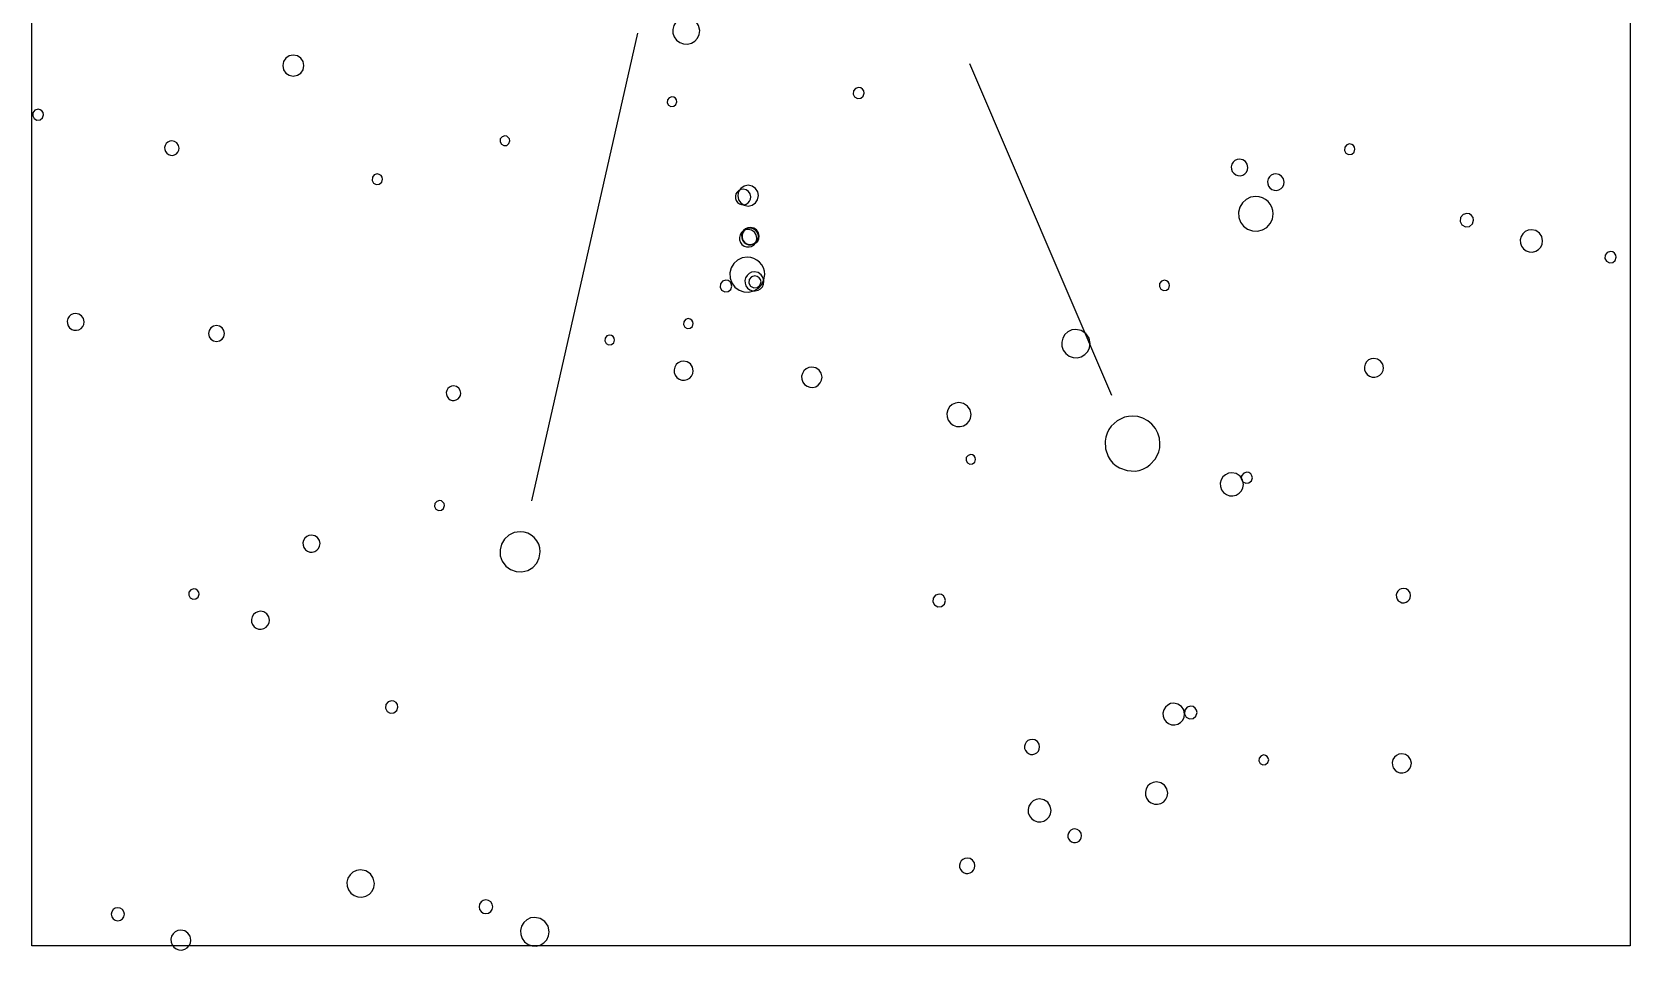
# Model space of a CAD drawing. Header units: millimetres. Extents: x 0 to 400, y 1366 to 2117.
# Drawn here: x 0 to 400, y 1365.5 to 1595.4 of the extents above; entities that cross this region are included whole.
import ezdxf

# ---------------------------------------------------------------- set-up
doc = ezdxf.new("R2010")
doc.units = ezdxf.units.MM
doc.layers.get('0').update_dxf_attribs({"linetype": 'CONTINUOUS'})

msp = doc.modelspace()

# ---------------------------------------------------------------- linework, layer by layer
at = {"color": 7}
for points in [[(0, 2116.664), (400.049496, 2116.664), (400.049496, 1366.571195), (0, 1366.571195)], [(163.769489, 1599.10786), (162.77748, 1598.959314), (161.889925, 1598.5377), (161.160752, 1597.879051), (160.643889, 1597.0194), (160.401502, 1596.046058), (160.45137, 1595.064719), (160.780839, 1594.138997), (161.377258, 1593.332503), (162.183752, 1592.736085), (163.109474, 1592.406615), (164.090813, 1592.356747), (165.064155, 1592.599134), (165.923806, 1593.115997), (166.582455, 1593.84517), (167.004069, 1594.732725), (167.152614, 1595.724734), (166.895089, 1597.0194), (166.16172, 1598.116965), (165.064155, 1598.850334), (163.769489, 1599.10786)], [(65.427652, 1589.611674), (64.399976, 1589.404195), (63.560765, 1588.838384), (62.994954, 1587.999173), (62.787475, 1586.971497), (62.994954, 1585.943822), (63.560765, 1585.104611), (64.399976, 1584.538799), (65.427652, 1584.331321), (66.455328, 1584.538799), (67.294538, 1585.104611), (67.86035, 1585.943822), (68.067828, 1586.971497), (67.866857, 1587.981849), (67.294538, 1588.838384), (66.438003, 1589.410702), (65.427652, 1589.611674)], [(206.925031, 1581.5006), (206.147972, 1581.264882), (205.632829, 1580.637179), (205.553237, 1579.829064), (205.936022, 1579.112923), (206.652164, 1578.730137), (207.460278, 1578.809729), (208.087982, 1579.324872), (208.3237, 1580.101931), (208.217233, 1580.637179), (207.914039, 1581.09094), (207.460278, 1581.394133), (206.925031, 1581.5006)], [(160.201991, 1579.13091), (159.528122, 1578.926494), (159.081388, 1578.382147), (159.012365, 1577.681347), (159.344318, 1577.060306), (159.96536, 1576.728352), (160.66616, 1576.797375), (161.210507, 1577.244109), (161.414923, 1577.917978), (161.322594, 1578.382147), (161.059663, 1578.775651), (160.66616, 1579.038581), (160.201991, 1579.13091)], [(1.520036, 1576.026067), (0.75927, 1575.795291), (0.254929, 1575.180749), (0.177005, 1574.389579), (0.551765, 1573.688453), (1.252891, 1573.313694), (2.044061, 1573.391617), (2.658603, 1573.895959), (2.889378, 1574.656725), (2.781769, 1575.189734), (2.488307, 1575.624996), (2.053046, 1575.918457), (1.520036, 1576.026067)], [(118.376369, 1569.367919), (117.691638, 1569.160208), (117.237703, 1568.607086), (117.167568, 1567.89499), (117.504872, 1567.263938), (118.135924, 1566.926634), (118.84802, 1566.996769), (119.401142, 1567.450704), (119.608853, 1568.135435), (119.515035, 1568.607086), (119.247867, 1569.006933), (118.84802, 1569.274101), (118.376369, 1569.367919)], [(35.016419, 1568.123489), (34.48304, 1568.043619), (34.005824, 1567.816928), (33.613766, 1567.462789), (33.335861, 1567.000576), (33.205536, 1566.477234), (33.232349, 1565.949593), (33.409496, 1565.451855), (33.730176, 1565.018224), (34.163807, 1564.697544), (34.661545, 1564.520397), (35.189186, 1564.493584), (35.712528, 1564.623909), (36.174741, 1564.901814), (36.52888, 1565.293872), (36.755571, 1565.771088), (36.835441, 1566.304467), (36.696976, 1567.000576), (36.302661, 1567.590709), (35.712528, 1567.985024), (35.016419, 1568.123489)], [(329.857519, 1567.343868), (329.113047, 1567.118034), (328.619506, 1566.516654), (328.543252, 1565.742428), (328.909985, 1565.056318), (329.596095, 1564.689585), (330.370321, 1564.76584), (330.971701, 1565.25938), (331.197535, 1566.003852), (331.095532, 1566.516654), (330.805053, 1566.951386), (330.370321, 1567.241865), (329.857519, 1567.343868)], [(302.298568, 1563.534397), (301.690662, 1563.443368), (301.146766, 1563.185002), (300.699927, 1562.78138), (300.383191, 1562.254583), (300.234656, 1561.658116), (300.265215, 1561.056749), (300.467115, 1560.489464), (300.832602, 1559.995243), (301.326824, 1559.629755), (301.894109, 1559.427855), (302.495476, 1559.397296), (303.091943, 1559.545832), (303.618739, 1559.862567), (304.022361, 1560.309406), (304.280728, 1560.853303), (304.371757, 1561.461208), (304.213945, 1562.254583), (303.764534, 1562.927174), (303.091943, 1563.376585), (302.298568, 1563.534397)], [(86.438898, 1559.831658), (85.699857, 1559.607472), (85.209917, 1559.010479), (85.134219, 1558.241901), (85.498277, 1557.560796), (86.179381, 1557.196738), (86.947959, 1557.272437), (87.544952, 1557.762376), (87.769138, 1558.501418), (87.667879, 1559.010479), (87.37952, 1559.44204), (86.947959, 1559.730399), (86.438898, 1559.831658)], [(179.275812, 1556.99816), (178.267162, 1556.794523), (177.443488, 1556.239186), (176.888151, 1555.415512), (176.684514, 1554.406862), (176.888151, 1553.398212), (177.443488, 1552.574538), (178.267162, 1552.019201), (179.275812, 1551.815564), (180.284462, 1552.019201), (181.108137, 1552.574538), (181.663473, 1553.398212), (181.86711, 1554.406862), (181.669859, 1555.398509), (181.108137, 1556.239186), (180.267459, 1556.800909), (179.275812, 1556.99816)], [(311.378189, 1559.851978), (310.773149, 1559.761378), (310.231818, 1559.50423), (309.787085, 1559.102511), (309.471843, 1558.578199), (309.324008, 1557.984544), (309.354423, 1557.386013), (309.555371, 1556.821402), (309.919135, 1556.329511), (310.411026, 1555.965747), (310.975637, 1555.764799), (311.574168, 1555.734384), (312.167823, 1555.882219), (312.692135, 1556.197461), (313.093854, 1556.642194), (313.351002, 1557.183525), (313.441602, 1557.788564), (313.284534, 1558.578199), (312.837242, 1559.247618), (312.167823, 1559.69491), (311.378189, 1559.851978)], [(178.020653, 1556.026067), (177.450011, 1555.940618), (176.939455, 1555.698089), (176.520006, 1555.319208), (176.222686, 1554.824704), (176.083256, 1554.264799), (176.111942, 1553.700295), (176.301465, 1553.167783), (176.644549, 1552.703857), (177.108475, 1552.360774), (177.640987, 1552.17125), (178.205491, 1552.142564), (178.765395, 1552.281994), (179.2599, 1552.579314), (179.638781, 1552.998763), (179.881309, 1553.509319), (179.966759, 1554.079961), (179.81862, 1554.824704), (179.396757, 1555.456066), (178.765395, 1555.877928), (178.020653, 1556.026067)], [(306.353122, 1554.178176), (305.077336, 1553.987137), (303.935884, 1553.444915), (302.998121, 1552.59785), (302.333401, 1551.492285), (302.021676, 1550.240504), (302.085809, 1548.978441), (302.509529, 1547.787903), (303.276561, 1546.750701), (304.313763, 1545.983669), (305.504301, 1545.559949), (306.766365, 1545.495816), (308.018145, 1545.807541), (309.12371, 1546.472261), (309.970775, 1547.410023), (310.512997, 1548.551476), (310.704036, 1549.827262), (310.619662, 1550.680047), (310.372843, 1551.492285), (309.973032, 1552.241151), (309.429683, 1552.903823), (308.767012, 1553.447171), (308.018145, 1553.846983), (307.205907, 1554.093802), (306.353122, 1554.178176)], [(359.178068, 1549.951798), (358.238077, 1549.666655), (357.614921, 1548.907336), (357.51864, 1547.929778), (357.981687, 1547.063478), (358.847987, 1546.600431), (359.825545, 1546.696712), (360.584864, 1547.319868), (360.870007, 1548.259859), (360.741216, 1548.907336), (360.37445, 1549.45624), (359.825545, 1549.823007), (359.178068, 1549.951798)], [(179.296025, 1545.942999), (178.650856, 1545.84639), (178.07362, 1545.572186), (177.59939, 1545.143822), (177.263239, 1544.584734), (177.105598, 1543.951704), (177.138031, 1543.313474), (177.352307, 1542.711416), (177.740198, 1542.186899), (178.264715, 1541.799008), (178.866774, 1541.584732), (179.505004, 1541.552299), (180.138033, 1541.70994), (180.697121, 1542.046091), (181.125485, 1542.520321), (181.399689, 1543.097557), (181.496298, 1543.742726), (181.328812, 1544.584734), (180.851853, 1545.298554), (180.138033, 1545.775513), (179.296025, 1545.942999)], [(179.840675, 1546.473619), (179.195506, 1546.37701), (178.61827, 1546.102806), (178.14404, 1545.674443), (177.807889, 1545.115355), (177.650248, 1544.482325), (177.682681, 1543.844095), (177.896957, 1543.242036), (178.284848, 1542.717519), (178.809365, 1542.329629), (179.411423, 1542.115352), (180.049653, 1542.08292), (180.682683, 1542.24056), (181.241771, 1542.576711), (181.670135, 1543.050941), (181.944339, 1543.628177), (182.040948, 1544.273347), (181.873462, 1545.115355), (181.396503, 1545.829174), (180.682683, 1546.306133), (179.840675, 1546.473619)], [(179.791111, 1546.283032), (179.188938, 1546.192862), (178.650171, 1545.936932), (178.207546, 1545.537116), (177.893798, 1545.015288), (177.746663, 1544.424446), (177.776934, 1543.82875), (177.97693, 1543.266814), (178.33897, 1542.777254), (178.828531, 1542.415213), (179.390467, 1542.215217), (179.986162, 1542.184946), (180.577004, 1542.332081), (181.098833, 1542.645829), (181.498649, 1543.088455), (181.754578, 1543.627222), (181.844749, 1544.229395), (181.688425, 1545.015288), (181.243252, 1545.681536), (180.577004, 1546.126708), (179.791111, 1546.283032)], [(375.36998, 1545.872822), (374.547091, 1545.749601), (373.810849, 1545.399865), (373.205987, 1544.853503), (372.777239, 1544.140408), (372.576175, 1543.333003), (372.617541, 1542.518966), (372.890842, 1541.751063), (373.385582, 1541.082062), (374.054583, 1540.587322), (374.822486, 1540.314021), (375.636524, 1540.272654), (376.443928, 1540.473719), (377.157024, 1540.902466), (377.703385, 1541.507328), (378.053121, 1542.243571), (378.176342, 1543.06646), (377.955804, 1544.158822), (377.354378, 1545.050857), (376.462343, 1545.652284), (375.36998, 1545.872822)], [(395.159018, 1540.408428), (394.365666, 1540.167767), (393.839721, 1539.526902), (393.75846, 1538.701844), (394.149272, 1537.970686), (394.88043, 1537.579874), (395.705488, 1537.661135), (396.346353, 1538.18708), (396.587014, 1538.980432), (396.478314, 1539.526902), (396.168764, 1539.990178), (395.705488, 1540.299728), (395.159018, 1540.408428)], [(179.059004, 1539.006871), (177.774619, 1538.814544), (176.625473, 1538.268667), (175.681389, 1537.415893), (175.012189, 1536.302875), (174.698363, 1535.042657), (174.762928, 1533.772087), (175.189504, 1532.573524), (175.961706, 1531.529331), (177.005899, 1530.757129), (178.204462, 1530.330553), (179.475032, 1530.265988), (180.73525, 1530.579814), (181.848268, 1531.249014), (182.701042, 1532.193098), (183.246919, 1533.342244), (183.439246, 1534.626629), (183.354303, 1535.485163), (183.10582, 1536.302875), (182.703314, 1537.056789), (182.156303, 1537.723928), (181.489164, 1538.270939), (180.73525, 1538.673445), (179.917538, 1538.921928), (179.059004, 1539.006871)], [(173.697235, 1533.254795), (172.871297, 1533.00425), (172.32375, 1532.337062), (172.239151, 1531.478114), (172.646015, 1530.716925), (173.407204, 1530.310061), (174.266152, 1530.39466), (174.93334, 1530.942207), (175.183885, 1531.768145), (175.070721, 1532.337062), (174.748456, 1532.819366), (174.266152, 1533.141631), (173.697235, 1533.254795)], [(180.851337, 1535.321807), (180.148839, 1535.216614), (179.52031, 1534.918045), (179.003941, 1534.451618), (178.63792, 1533.84285), (178.466272, 1533.15357), (178.501586, 1532.458628), (178.734903, 1531.803071), (179.157261, 1531.231946), (179.728386, 1530.809588), (180.383943, 1530.576271), (181.078885, 1530.540957), (181.768165, 1530.712605), (182.376933, 1531.078626), (182.84336, 1531.594995), (183.141929, 1532.223524), (183.247122, 1532.926022), (183.064754, 1533.84285), (182.545413, 1534.620098), (181.768165, 1535.139439), (180.851337, 1535.321807)], [(180.980093, 1534.318072), (180.13243, 1534.060937), (179.570481, 1533.3762), (179.483657, 1532.49466), (179.901223, 1531.713449), (180.682433, 1531.295884), (181.563973, 1531.382708), (182.24871, 1531.944657), (182.505845, 1532.79232), (182.389704, 1533.3762), (182.058963, 1533.87119), (181.563973, 1534.201931), (180.980093, 1534.318072)], [(283.498317, 1533.208649), (282.775569, 1532.989406), (282.296431, 1532.405574), (282.222401, 1531.653941), (282.578433, 1530.987852), (283.244522, 1530.63182), (283.996155, 1530.70585), (284.579987, 1531.184988), (284.79923, 1531.907737), (284.700204, 1532.405574), (284.418202, 1532.827621), (283.996155, 1533.109623), (283.498317, 1533.208649)], [(10.936083, 1524.927441), (10.313845, 1524.834265), (9.757125, 1524.569808), (9.299751, 1524.15667), (8.975548, 1523.617453), (8.823511, 1523.006924), (8.85479, 1522.391379), (9.061451, 1521.810719), (9.435555, 1521.304846), (9.941428, 1520.930742), (10.522088, 1520.724081), (11.137633, 1520.692802), (11.748162, 1520.844839), (12.287379, 1521.169042), (12.700517, 1521.626416), (12.964974, 1522.183136), (13.05815, 1522.805374), (12.896617, 1523.617453), (12.436611, 1524.305902), (11.748162, 1524.765908), (10.936083, 1524.927441)], [(46.18714, 1521.871671), (45.410603, 1521.714895), (44.776474, 1521.287354), (44.348932, 1520.653225), (44.192157, 1519.876688), (44.348932, 1519.10015), (44.776474, 1518.466021), (45.410603, 1518.03848), (46.18714, 1517.881704), (46.963678, 1518.03848), (47.597807, 1518.466021), (48.025348, 1519.10015), (48.182124, 1519.876688), (48.030265, 1520.640135), (47.597807, 1521.287354), (46.950588, 1521.719812), (46.18714, 1521.871671)], [(164.292264, 1523.610657), (163.602102, 1523.401299), (163.144567, 1522.84379), (163.073875, 1522.126046), (163.413855, 1521.489989), (164.049912, 1521.150009), (164.767656, 1521.220701), (165.325165, 1521.678236), (165.534523, 1522.368398), (165.439962, 1522.84379), (165.170674, 1523.246808), (164.767656, 1523.516096), (164.292264, 1523.610657)], [(261.32661, 1520.935092), (260.283005, 1520.778821), (259.349287, 1520.335278), (258.582188, 1519.642371), (258.038442, 1518.738009), (257.783448, 1517.714041), (257.83591, 1516.681662), (258.182516, 1515.707791), (258.809955, 1514.859351), (259.658396, 1514.231911), (260.632266, 1513.885305), (261.664646, 1513.832844), (262.688613, 1514.087838), (263.592976, 1514.631584), (264.285882, 1515.398683), (264.729425, 1516.332401), (264.885697, 1517.376005), (264.614777, 1518.738009), (263.843264, 1519.89266), (262.688613, 1520.664173), (261.32661, 1520.935092)], [(144.606508, 1519.498997), (143.921777, 1519.291286), (143.467842, 1518.738165), (143.397706, 1518.026068), (143.735011, 1517.395017), (144.366062, 1517.057712), (145.078159, 1517.127848), (145.63128, 1517.581783), (145.838991, 1518.266514), (145.745174, 1518.738165), (145.478005, 1519.138011), (145.078159, 1519.40518), (144.606508, 1519.498997)], [(163.129865, 1512.980688), (162.4245, 1512.875065), (161.793407, 1512.575278), (161.27493, 1512.106948), (160.907416, 1511.495696), (160.735068, 1510.803603), (160.770526, 1510.105826), (161.004795, 1509.447594), (161.428876, 1508.874139), (162.002331, 1508.450057), (162.660563, 1508.215789), (163.358341, 1508.18033), (164.050433, 1508.352679), (164.661685, 1508.720193), (165.130015, 1509.238669), (165.429803, 1509.869762), (165.535425, 1510.575127), (165.352313, 1511.495696), (164.830853, 1512.276116), (164.050433, 1512.797576), (163.129865, 1512.980688)], [(335.937551, 1513.668774), (335.240785, 1513.564439), (334.617386, 1513.268307), (334.105231, 1512.805686), (333.742197, 1512.201886), (333.571949, 1511.518231), (333.606976, 1510.82896), (333.838388, 1510.178753), (334.2573, 1509.612289), (334.823763, 1509.193378), (335.47397, 1508.961965), (336.163241, 1508.926939), (336.846896, 1509.097187), (337.450696, 1509.46022), (337.913317, 1509.972376), (338.209449, 1510.595775), (338.313785, 1511.29254), (338.132905, 1512.201886), (337.617802, 1512.972791), (336.846896, 1513.487894), (335.937551, 1513.668774)], [(195.220735, 1511.48981), (194.472373, 1511.377749), (193.802811, 1511.059688), (193.25273, 1510.56281), (192.862814, 1509.914298), (192.679959, 1509.180018), (192.717579, 1508.439706), (192.966128, 1507.741351), (193.41606, 1507.13294), (194.024471, 1506.683008), (194.722826, 1506.434459), (195.463138, 1506.396839), (196.197418, 1506.579694), (196.84593, 1506.96961), (197.342808, 1507.519691), (197.660869, 1508.189254), (197.77293, 1508.937615), (197.572366, 1509.931045), (197.02541, 1510.74229), (196.214165, 1511.289246), (195.220735, 1511.48981)], [(105.528226, 1506.770541), (104.991981, 1506.690243), (104.5122, 1506.462333), (104.118035, 1506.106291), (103.838637, 1505.641594), (103.707611, 1505.11544), (103.734568, 1504.584963), (103.912668, 1504.08455), (104.23507, 1503.648588), (104.671032, 1503.326186), (105.171445, 1503.148086), (105.701922, 1503.121129), (106.228076, 1503.252155), (106.692773, 1503.531553), (107.048815, 1503.925718), (107.276725, 1504.405499), (107.357023, 1504.941744), (107.213307, 1505.653594), (106.821381, 1506.234899), (106.240076, 1506.626825), (105.528226, 1506.770541)], [(232.065316, 1502.618523), (231.176499, 1502.48543), (230.38127, 1502.107674), (229.727948, 1501.517539), (229.26485, 1500.747312), (229.047677, 1499.87522), (229.092358, 1498.995963), (229.387555, 1498.166537), (229.921932, 1497.443938), (230.644532, 1496.90956), (231.473958, 1496.614363), (232.353214, 1496.569682), (233.225307, 1496.786856), (233.995534, 1497.249953), (234.585668, 1497.903276), (234.963425, 1498.698504), (235.096518, 1499.587321), (234.865781, 1500.747312), (234.208699, 1501.730705), (233.225307, 1502.387787), (232.065316, 1502.618523)], [(275.48806, 1499.214675), (274.457795, 1499.137486), (273.466999, 1498.912037), (271.658747, 1498.053065), (270.173172, 1496.711172), (269.585723, 1495.882071), (269.120145, 1494.95977), (268.797193, 1493.97839), (268.626319, 1492.976738), (268.727917, 1490.977417), (269.39916, 1489.091404), (269.940342, 1488.231389), (270.614269, 1487.448301), (271.397356, 1486.774375), (272.257372, 1486.233192), (274.143384, 1485.56195), (276.142706, 1485.460351), (277.144358, 1485.631225), (278.125737, 1485.954177), (279.048039, 1486.419756), (279.877139, 1487.007204), (281.219033, 1488.492779), (282.078004, 1490.301032), (282.303453, 1491.291828), (282.380642, 1492.322093), (282.246979, 1493.673048), (281.855976, 1494.95977), (281.222608, 1496.146101), (280.361852, 1497.195884), (279.312068, 1498.05664), (278.125737, 1498.690008), (276.839015, 1499.081012), (275.48806, 1499.214675)], [(235.012572, 1489.585505), (234.338703, 1489.38109), (233.891969, 1488.836742), (233.822946, 1488.135942), (234.1549, 1487.514901), (234.775941, 1487.182948), (235.476741, 1487.25197), (236.021088, 1487.698705), (236.225504, 1488.372573), (236.133175, 1488.836742), (235.870245, 1489.230246), (235.476741, 1489.493177), (235.012572, 1489.585505)], [(300.369173, 1485.038159), (299.514753, 1484.910216), (298.7503, 1484.547079), (298.122261, 1483.979783), (297.677085, 1483.239364), (297.468317, 1482.401021), (297.511268, 1481.555792), (297.795041, 1480.758465), (298.308738, 1480.06383), (299.003373, 1479.550133), (299.8007, 1479.26636), (300.645929, 1479.223408), (301.484272, 1479.432177), (302.224691, 1479.877353), (302.791987, 1480.505391), (303.155125, 1481.269845), (303.283067, 1482.124264), (303.06126, 1483.239364), (302.429607, 1484.184699), (301.484272, 1484.816352), (300.369173, 1485.038159)], [(304.106684, 1485.161351), (303.329625, 1484.925632), (302.814482, 1484.297929), (302.734889, 1483.489814), (303.117675, 1482.773673), (303.833817, 1482.390887), (304.641931, 1482.470479), (305.269635, 1482.985622), (305.505353, 1483.762681), (305.398886, 1484.297929), (305.095692, 1484.75169), (304.641931, 1485.054883), (304.106684, 1485.161351)], [(102.009738, 1478.063282), (101.314144, 1477.852276), (100.853008, 1477.29038), (100.78176, 1476.566987), (101.124415, 1475.925925), (101.765478, 1475.58327), (102.48887, 1475.654518), (103.050766, 1476.115654), (103.261772, 1476.811247), (103.166467, 1477.29038), (102.89506, 1477.696569), (102.48887, 1477.967976), (102.009738, 1478.063282)], [(69.968431, 1469.421262), (69.34046, 1469.327228), (68.778612, 1469.060334), (68.317024, 1468.64339), (67.989834, 1468.099205), (67.836396, 1467.483051), (67.867964, 1466.861834), (68.076528, 1466.275825), (68.454078, 1465.765291), (68.964613, 1465.38774), (69.550622, 1465.179176), (70.171839, 1465.147608), (70.787993, 1465.301046), (71.332177, 1465.628236), (71.749122, 1466.089824), (72.016016, 1466.651672), (72.11005, 1467.279643), (71.947029, 1468.099205), (71.482784, 1468.793996), (70.787993, 1469.258241), (69.968431, 1469.421262)], [(122.187811, 1470.269062), (120.708507, 1470.047548), (119.384967, 1469.418829), (118.29761, 1468.436638), (117.526852, 1467.154709), (117.1654, 1465.703241), (117.239764, 1464.239849), (117.731076, 1462.859393), (118.620468, 1461.656734), (119.823127, 1460.767342), (121.203583, 1460.27603), (122.666975, 1460.201666), (124.118443, 1460.563118), (125.400372, 1461.333876), (126.382563, 1462.421233), (127.011282, 1463.744773), (127.232796, 1465.224077), (127.134962, 1466.212901), (126.848769, 1467.154709), (126.385179, 1468.023037), (125.755154, 1468.79142), (124.986771, 1469.421445), (124.118443, 1469.885035), (123.176635, 1470.171228), (122.187811, 1470.269062)], [(40.531587, 1455.967369), (39.797976, 1455.74483), (39.311637, 1455.152224), (39.236495, 1454.389295), (39.597878, 1453.713195), (40.273977, 1453.351813), (41.036907, 1453.426955), (41.629513, 1453.913294), (41.852051, 1454.646904), (41.751537, 1455.152224), (41.465296, 1455.580614), (41.036907, 1455.866854), (40.531587, 1455.967369)], [(227.072369, 1454.648191), (226.186689, 1454.379523), (225.599537, 1453.664076), (225.508819, 1452.742999), (225.945112, 1451.926752), (226.76136, 1451.490458), (227.682436, 1451.581177), (228.397883, 1452.168329), (228.666551, 1453.054009), (228.545201, 1453.664076), (228.199626, 1454.181266), (227.682436, 1454.526841), (227.072369, 1454.648191)], [(343.313168, 1456.063727), (342.785522, 1455.984716), (342.313435, 1455.760461), (341.925591, 1455.410128), (341.650674, 1454.952883), (341.521749, 1454.435166), (341.548273, 1453.913196), (341.723517, 1453.420809), (342.04075, 1452.991838), (342.469721, 1452.674605), (342.962108, 1452.499361), (343.484078, 1452.472837), (344.001795, 1452.601762), (344.45904, 1452.876679), (344.809373, 1453.264523), (345.033628, 1453.73661), (345.112639, 1454.264256), (344.975662, 1454.952883), (344.585586, 1455.536674), (344.001795, 1455.92675), (343.313168, 1456.063727)], [(57.192003, 1450.346515), (56.529635, 1450.24733), (55.937011, 1449.965817), (55.450139, 1449.526034), (55.105027, 1448.952042), (54.943184, 1448.302137), (54.976481, 1447.646894), (55.19647, 1447.028785), (55.594701, 1446.490286), (56.1332, 1446.092055), (56.751308, 1445.872067), (57.406552, 1445.83877), (58.056457, 1446.000613), (58.630449, 1446.345725), (59.070231, 1446.832596), (59.351745, 1447.42522), (59.450929, 1448.087588), (59.278979, 1448.952042), (58.789305, 1449.68489), (58.056457, 1450.174564), (57.192003, 1450.346515)], [(90.018857, 1427.948918), (89.144039, 1427.683545), (88.564087, 1426.976872), (88.474482, 1426.067092), (88.905424, 1425.260855), (89.711661, 1424.829912), (90.621442, 1424.919518), (91.328114, 1425.499469), (91.593488, 1426.374287), (91.473626, 1426.976872), (91.132289, 1427.487719), (90.621442, 1427.829057), (90.018857, 1427.948918)], [(285.823117, 1427.33851), (285.026026, 1427.219152), (284.312865, 1426.88038), (283.726966, 1426.351148), (283.31166, 1425.660408), (283.116899, 1424.878316), (283.156968, 1424.089799), (283.421701, 1423.34597), (283.900931, 1422.697943), (284.548958, 1422.218713), (285.292787, 1421.95398), (286.081304, 1421.913911), (286.863396, 1422.108672), (287.554136, 1422.523978), (288.083368, 1423.109877), (288.42214, 1423.823038), (288.541498, 1424.620129), (288.327874, 1425.678246), (287.745303, 1426.542315), (286.881234, 1427.124886), (285.823117, 1427.33851)], [(290.055991, 1426.585902), (289.17031, 1426.317234), (288.583158, 1425.601787), (288.49244, 1424.680711), (288.928734, 1423.864463), (289.744981, 1423.42817), (290.666058, 1423.518888), (291.381505, 1424.10604), (291.650173, 1424.99172), (291.528823, 1425.601787), (291.183248, 1426.118977), (290.666058, 1426.464553), (290.055991, 1426.585902)], [(250.356082, 1418.277628), (249.799772, 1418.194325), (249.302039, 1417.957887), (248.893125, 1417.588523), (248.603273, 1417.106438), (248.467344, 1416.560596), (248.495309, 1416.01027), (248.680073, 1415.491133), (249.01454, 1415.038858), (249.466814, 1414.704392), (249.985951, 1414.519628), (250.536277, 1414.491662), (251.082119, 1414.627591), (251.564204, 1414.917444), (251.933569, 1415.326358), (252.170006, 1415.824091), (252.253309, 1416.380401), (252.108891, 1417.106438), (251.697624, 1417.721943), (251.082119, 1418.13321), (250.356082, 1418.277628)], [(308.354787, 1414.369831), (307.670055, 1414.16212), (307.21612, 1413.608999), (307.145985, 1412.896902), (307.483289, 1412.265851), (308.114341, 1411.928546), (308.826437, 1411.998682), (309.379559, 1412.452617), (309.58727, 1413.137348), (309.493453, 1413.608999), (309.226284, 1414.008845), (308.826437, 1414.276014), (308.354787, 1414.369831)], [(342.906688, 1414.681279), (342.204189, 1414.576085), (341.575661, 1414.277516), (341.059292, 1413.811089), (340.693271, 1413.202321), (340.521623, 1412.513041), (340.556937, 1411.818099), (340.790254, 1411.162542), (341.212612, 1410.591418), (341.783736, 1410.169059), (342.439293, 1409.935743), (343.134235, 1409.900428), (343.823515, 1410.072077), (344.432283, 1410.438097), (344.89871, 1410.954467), (345.197279, 1411.582995), (345.302473, 1412.285494), (345.120105, 1413.202321), (344.600764, 1413.97957), (343.823515, 1414.498911), (342.906688, 1414.681279)], [(281.517697, 1407.636494), (280.694808, 1407.513272), (279.958566, 1407.163536), (279.353704, 1406.617175), (278.924956, 1405.90408), (278.723892, 1405.096675), (278.765258, 1404.282637), (279.038559, 1403.514734), (279.533299, 1402.845733), (280.2023, 1402.350994), (280.970203, 1402.077692), (281.78424, 1402.036326), (282.591645, 1402.237391), (283.304741, 1402.666138), (283.851102, 1403.271), (284.200838, 1404.007242), (284.324059, 1404.830131), (284.110438, 1405.90408), (283.502095, 1406.814529), (282.591645, 1407.422872), (281.517697, 1407.636494)], [(252.240343, 1403.357748), (251.397389, 1403.231522), (250.643195, 1402.873258), (250.023584, 1402.313574), (249.584382, 1401.583091), (249.378415, 1400.755999), (249.42079, 1399.922112), (249.700755, 1399.135485), (250.207559, 1398.450171), (250.892872, 1397.943368), (251.679499, 1397.663402), (252.513386, 1397.621027), (253.340479, 1397.826995), (254.070962, 1398.266196), (254.630645, 1398.885807), (254.98891, 1399.640002), (255.115135, 1400.482956), (254.896305, 1401.583091), (254.273128, 1402.515741), (253.340479, 1403.138917), (252.240343, 1403.357748)], [(261.030333, 1395.862109), (260.528486, 1395.786961), (260.079481, 1395.573671), (259.710599, 1395.240467), (259.449123, 1394.805578), (259.326502, 1394.313173), (259.351729, 1393.816724), (259.518405, 1393.34841), (259.820127, 1392.940413), (260.228124, 1392.63869), (260.696438, 1392.472015), (261.192888, 1392.446787), (261.685292, 1392.569408), (262.120181, 1392.830884), (262.453385, 1393.199766), (262.666676, 1393.648771), (262.741823, 1394.150619), (262.611544, 1394.805578), (262.24054, 1395.360825), (261.685292, 1395.731829), (261.030333, 1395.862109)], [(234.116821, 1388.56419), (233.549046, 1388.47917), (233.041054, 1388.23786), (232.623712, 1387.860882), (232.327886, 1387.368862), (232.189156, 1386.81177), (232.217697, 1386.250101), (232.406269, 1385.720265), (232.747629, 1385.258669), (233.209225, 1384.917309), (233.739062, 1384.728737), (234.300731, 1384.700195), (234.857823, 1384.838925), (235.349843, 1385.134751), (235.726821, 1385.552093), (235.968131, 1386.060085), (236.053151, 1386.62786), (235.905757, 1387.368862), (235.486013, 1387.997052), (234.857823, 1388.416796), (234.116821, 1388.56419)], [(82.276079, 1385.632917), (81.266871, 1385.481796), (80.363928, 1385.052872), (79.622114, 1384.382804), (79.096289, 1383.508249), (78.8497, 1382.518032), (78.900432, 1381.51968), (79.235614, 1380.577908), (79.842373, 1379.757432), (80.662849, 1379.150673), (81.604621, 1378.815491), (82.602973, 1378.764759), (83.59319, 1379.011348), (84.467745, 1379.537173), (85.137813, 1380.278988), (85.566737, 1381.18193), (85.717858, 1382.191138), (85.455868, 1383.508249), (84.709784, 1384.624843), (83.59319, 1385.370927), (82.276079, 1385.632917)], [(113.638442, 1378.060271), (112.976058, 1377.926542), (112.435148, 1377.561851), (112.070456, 1377.020941), (111.936727, 1376.358557), (112.070456, 1375.696173), (112.435148, 1375.155263), (112.976058, 1374.790572), (113.638442, 1374.656842), (114.300826, 1374.790572), (114.841735, 1375.155263), (115.206427, 1375.696173), (115.340156, 1376.358557), (115.210621, 1377.009775), (114.841735, 1377.561851), (114.289659, 1377.930736), (113.638442, 1378.060271)], [(21.4957, 1376.128273), (20.859952, 1375.999922), (20.340793, 1375.649895), (19.990767, 1375.130737), (19.862415, 1374.494988), (19.990767, 1373.85924), (20.340793, 1373.340082), (20.859952, 1372.990055), (21.4957, 1372.861704), (22.131448, 1372.990055), (22.650607, 1373.340082), (23.000633, 1373.85924), (23.128985, 1374.494988), (23.004658, 1375.120019), (22.650607, 1375.649895), (22.120731, 1376.003947), (21.4957, 1376.128273)], [(125.883234, 1373.712148), (124.828163, 1373.554159), (123.884187, 1373.105743), (123.108661, 1372.405224), (122.55894, 1371.490926), (122.301145, 1370.455708), (122.354183, 1369.411986), (122.704597, 1368.427416), (123.33893, 1367.569654), (124.196692, 1366.935321), (125.181262, 1366.584907), (126.224984, 1366.531869), (127.260202, 1366.789664), (128.1745, 1367.339385), (128.875019, 1368.114911), (129.323435, 1369.058888), (129.481424, 1370.113958), (129.207528, 1371.490926), (128.427538, 1372.658262), (127.260202, 1373.438252), (125.883234, 1373.712148)], [(37.27864, 1370.525731), (36.544611, 1370.415816), (35.887871, 1370.103846), (35.348325, 1369.616484), (34.965876, 1368.980392), (34.786524, 1368.260175), (34.823423, 1367.534041), (35.067212, 1366.84906), (35.508527, 1366.252301), (36.105286, 1365.810986), (36.790267, 1365.567197), (37.516401, 1365.530298), (38.236618, 1365.70965), (38.87271, 1366.0921), (39.360072, 1366.631645), (39.672042, 1367.288385), (39.781957, 1368.022414), (39.591404, 1368.980392), (39.048753, 1369.792527), (38.236618, 1370.335178), (37.27864, 1370.525731)]]:
    msp.add_lwpolyline(points, close=True, dxfattribs=at)
for points in [[(151.589183, 1595.088713), (125.079887, 1477.998663)], [(270.33346, 1504.363877), (234.774827, 1587.432289)]]:
    msp.add_lwpolyline(points, dxfattribs=at)

doc.saveas('drawing.dxf')
